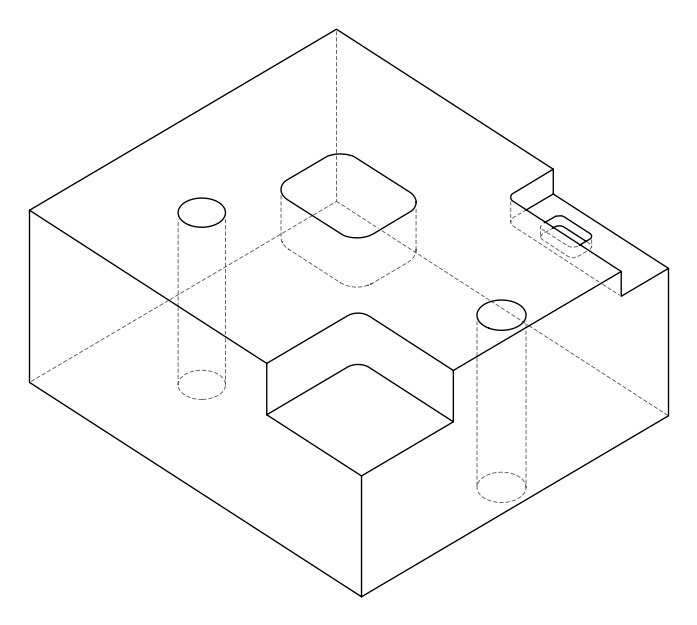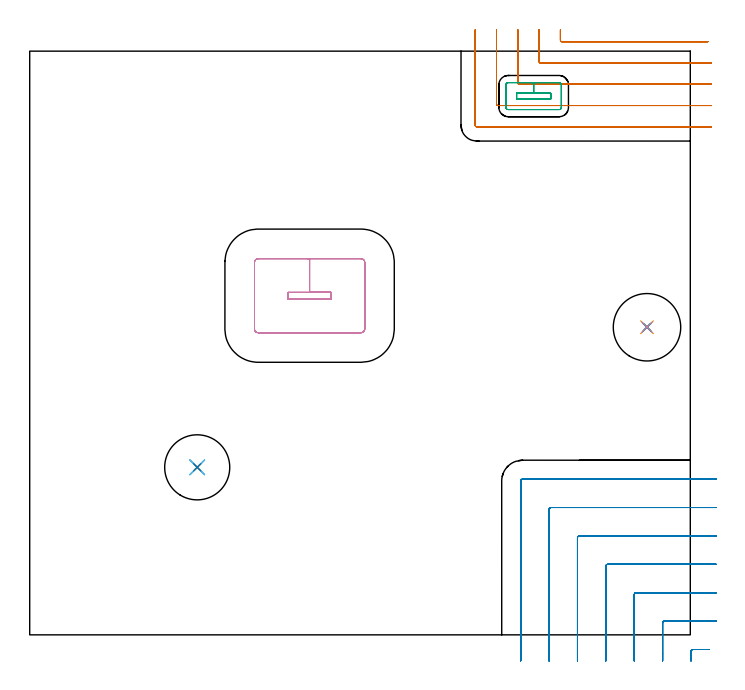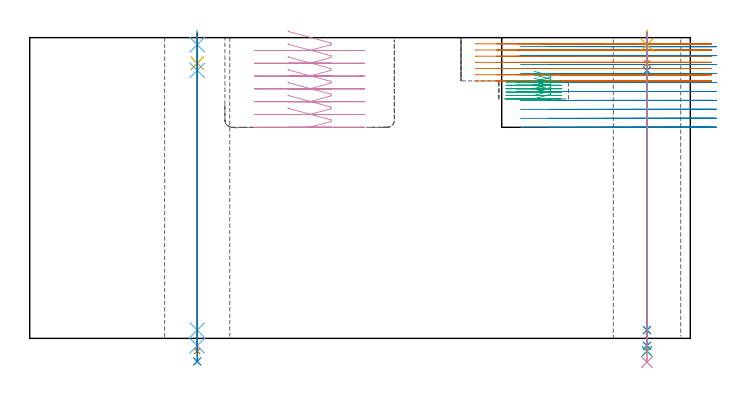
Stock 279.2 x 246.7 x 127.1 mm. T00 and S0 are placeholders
(PLAN: 14 operations, 12 tool changes, 31.3 min)
(1 MILL_CORNER_NOTCH_RECTANGULAR | CORNER_NOTCH_RECTANGULAR | NXT0201_011 | Follow Part, ap 3, ae 75% | 8.16 min | 67216 mm3)
(2 MILL_CORNER_NOTCH_RECTANGULAR_1 | CORNER_NOTCH_RECTANGULAR_1 | NXT0201_012 | Follow Part, ap 4, ae 75% | 13.98 min | 222305 mm3)
(3 MILL_RECTANGULAR_POCKET | POCKET_RECTANGULAR_STRAIGHT | UGT0201_014 | Follow Part, ap 1.5, ae 75% | 1.71 min | 3796 mm3)
(4 MILL_RECTANGULAR_POCKET_1 | POCKET_RECTANGULAR_STRAIGHT_1 | NXT0201_007 | Follow Part, ap 6.25, ae 75% | 3.87 min | 145811 mm3)
(5 SPOT_DRILL | STEP1HOLE | NXT0321_9005460120000 | 0.05 min | 190 mm3)
(6 SPOT_DRILL_1 | STEP1HOLE_1 | NXT0321_9005460120000 | 0.05 min | 160 mm3)
(7 DRILL_BLIND_HOLE_INTO_CENTER | STEP1HOLE | UGT0301_192 | 0.05 min | 284 mm3)
(8 GUN_DRILL_THROUGH_HOLE | STEP1HOLE | UGT0307_003 | 0.59 min | 4528 mm3)
(9 SPADE_DRILL_TO_ENLARGE_THROUGH_HOLE | STEP1HOLE | UGT0306_008 | 0.54 min | 25554 mm3)
(10 DRILL_TO_ENLARGE_THROUGH_HOLE | STEP1HOLE | UGT0301_392 | 0.56 min | 50484 mm3)
(11 DRILL_BLIND_HOLE_INTO_CENTER_1 | STEP1HOLE_1 | UGT0301_192 | 0.05 min | 306 mm3)
(12 GUN_DRILL_THROUGH_HOLE_1 | STEP1HOLE_1 | UGT0307_003 | 0.59 min | 4509 mm3)
(13 SPADE_DRILL_TO_ENLARGE_THROUGH_HOLE_1 | STEP1HOLE_1 | UGT0306_008 | 0.54 min | 25561 mm3)
(14 DRILL_TO_ENLARGE_THROUGH_HOLE_1 | STEP1HOLE_1 | UGT0301_390 | 0.56 min | 44919 mm3)
(TOOL NXT0201_011 | ENDMILL 12mm [2P460-1200-NA 1630] | D12 FL38 Z6)
(TOOL NXT0201_012 | ENDMILL 16mm [2P460-1600-NA 1630] | D16 FL38 Z6)
(TOOL UGT0201_014 | End mill 6 mm | D6 FL24 Z4)
(TOOL NXT0201_007 | ENDMILL 25mm [R216.25-25050GCK54P 1620] | D25 R3 FL54 Z5)
(TOOL NXT0321_9005460120000 | NC Spot Drill, 142deg, 12mm, Carbide, Uncoated | D12 PA142 FL30 Z2)
(TOOL UGT0301_192 | Twist Drill 7.2 mm | D7.2 PA118 FL66 Z2)
(TOOL UGT0307_003 | Gun Drill 7 mm | D7 PA130 FL24 Z1)
(TOOL UGT0306_008 | Spade Drill 17.5mm | D17.5 PA132 FL10 Z2)
(TOOL UGT0301_392 | Twist Drill 28.5 mm | D28.5 PA118 FL165 Z2)
(TOOL UGT0301_390 | Twist Drill 27.5 mm | D27.5 PA118 FL165 Z2)
(OP 1 MILL_CORNER_NOTCH_RECTANGULAR)
G17 G21 G94 G90
T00 M6
G54
G17 G0 G90 X224.3 Y255.7 S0 M3
G43 Z137.1 H1
Z124.486
G94 G1 Y252.7 F250.
Y251.296 F500.
G3 X224.896 Y250.7 R0.6
G1 X283.672
X286.672 F250.
G0 Z137.1
X215.3 Y255.7
Z124.486
G1 Y252.7
Y242.296 F500.
G3 X215.896 Y241.7 R0.6
G1 X285.2
X288.2 F250.
G0 Z137.1
X206.3 Y255.7
Z124.486
G1 Y252.7
Y233.297 F500.
G3 X206.897 Y232.7 R0.6
G1 X285.2
X288.2 F250.
G0 Z137.1
X197.3 Y255.7
Z124.486
G1 Y252.7
Y224.297 F500.
G3 X197.897 Y223.7 R0.6
G1 X285.2
X288.2 F250.
G0 Z137.1
X188.3 Y255.7
Z124.486
G1 Y252.7
Y215.4 F500.
G3 X189. Y214.7 R0.7
G1 X285.2
X288.2 F250.
G0 Z137.1
X224.3 Y255.7
Z121.871
G1 Y252.7
Y251.296 F500.
G3 X224.896 Y250.7 R0.6
G1 X283.672
X286.672 F250.
G0 Z137.1
X215.3 Y255.7
Z121.871
G1 Y252.7
Y242.296 F500.
G3 X215.896 Y241.7 R0.6
G1 X285.2
X288.2 F250.
G0 Z137.1
X206.3 Y255.7
Z121.871
G1 Y252.7
Y233.297 F500.
G3 X206.897 Y232.7 R0.6
G1 X285.2
X288.2 F250.
G0 Z137.1
X197.3 Y255.7
Z121.871
G1 Y252.7
Y224.297 F500.
G3 X197.897 Y223.7 R0.6
G1 X285.2
X288.2 F250.
G0 Z137.1
X188.3 Y255.7
Z121.871
G1 Y252.7
Y215.4 F500.
G3 X189. Y214.7 R0.7
G1 X285.2
X288.2 F250.
G0 Z137.1
X224.3 Y255.7
Z119.257
G1 Y252.7
Y251.296 F500.
G3 X224.896 Y250.7 R0.6
G1 X283.672
X286.672 F250.
G0 Z137.1
X215.3 Y255.7
Z119.257
G1 Y252.7
Y242.296 F500.
G3 X215.896 Y241.7 R0.6
G1 X285.2
X288.2 F250.
G0 Z137.1
X206.3 Y255.7
Z119.257
G1 Y252.7
Y233.297 F500.
G3 X206.897 Y232.7 R0.6
G1 X285.2
X288.2 F250.
G0 Z137.1
X197.3 Y255.7
Z119.257
G1 Y252.7
Y224.297 F500.
G3 X197.897 Y223.7 R0.6
G1 X285.2
X288.2 F250.
G0 Z137.1
X188.3 Y255.7
Z119.257
G1 Y252.7
Y215.4 F500.
G3 X189. Y214.7 R0.7
G1 X285.2
X288.2 F250.
G0 Z137.1
X224.3 Y255.7
Z116.643
G1 Y252.7
Y251.296 F500.
G3 X224.896 Y250.7 R0.6
G1 X283.672
X286.672 F250.
G0 Z137.1
X215.3 Y255.7
Z116.643
G1 Y252.7
Y242.296 F500.
G3 X215.896 Y241.7 R0.6
G1 X285.2
X288.2 F250.
G0 Z137.1
X206.3 Y255.7
Z116.643
G1 Y252.7
Y233.297 F500.
G3 X206.897 Y232.7 R0.6
G1 X285.2
X288.2 F250.
G0 Z137.1
X197.3 Y255.7
Z116.643
G1 Y252.7
Y224.297 F500.
G3 X197.897 Y223.7 R0.6
G1 X285.2
X288.2 F250.
G0 Z137.1
X188.3 Y255.7
Z116.643
G1 Y252.7
Y215.4 F500.
G3 X189. Y214.7 R0.7
G1 X285.2
X288.2 F250.
G0 Z137.1
X224.3 Y255.7
Z114.029
G1 Y252.7
Y251.296 F500.
G3 X224.896 Y250.7 R0.6
G1 X283.672
X286.672 F250.
G0 Z137.1
X215.3 Y255.7
Z114.029
G1 Y252.7
Y242.296 F500.
G3 X215.896 Y241.7 R0.6
G1 X285.2
X288.2 F250.
G0 Z137.1
X206.3 Y255.7
Z114.029
G1 Y252.7
Y233.297 F500.
G3 X206.897 Y232.7 R0.6
G1 X285.2
X288.2 F250.
G0 Z137.1
X197.3 Y255.7
Z114.029
G1 Y252.7
Y224.297 F500.
G3 X197.897 Y223.7 R0.6
G1 X285.2
X288.2 F250.
G0 Z137.1
X188.3 Y255.7
Z114.029
G1 Y252.7
Y215.4 F500.
G3 X189. Y214.7 R0.7
G1 X285.2
X288.2 F250.
G0 Z137.1
X224.3 Y255.7
Z111.414
G1 Y252.7
Y251.296 F500.
G3 X224.896 Y250.7 R0.6
G1 X283.672
X286.672 F250.
G0 Z137.1
X215.3 Y255.7
Z111.414
G1 Y252.7
Y242.296 F500.
G3 X215.896 Y241.7 R0.6
G1 X285.2
X288.2 F250.
G0 Z137.1
X206.3 Y255.7
Z111.414
G1 Y252.7
Y233.297 F500.
G3 X206.897 Y232.7 R0.6
G1 X285.2
X288.2 F250.
G0 Z137.1
X197.3 Y255.7
Z111.414
G1 Y252.7
Y224.297 F500.
G3 X197.897 Y223.7 R0.6
G1 X285.2
X288.2 F250.
G0 Z137.1
X188.3 Y255.7
Z111.414
G1 Y252.7
Y215.4 F500.
G3 X189. Y214.7 R0.7
G1 X285.2
X288.2 F250.
G0 Z137.1
X224.3 Y255.7
Z108.8
G1 Y252.7
Y251.296 F500.
G3 X224.896 Y250.7 R0.6
G1 X283.672
X286.672 F250.
G0 Z137.1
X215.3 Y255.7
Z108.8
G1 Y252.7
Y242.296 F500.
G3 X215.896 Y241.7 R0.6
G1 X285.2
X288.2 F250.
G0 Z137.1
X206.3 Y255.7
Z108.8
G1 Y252.7
Y233.297 F500.
G3 X206.897 Y232.7 R0.6
G1 X285.2
X288.2 F250.
G0 Z137.1
X197.3 Y255.7
Z108.8
G1 Y252.7
Y224.297 F500.
G3 X197.897 Y223.7 R0.6
G1 X285.2
X288.2 F250.
G0 Z137.1
X188.3 Y255.7
Z108.8
G1 Y252.7
Y215.4 F500.
G3 X189. Y214.7 R0.7
G1 X285.2
X288.2 F250.
G0 Z137.1
M5
M2
(OP 2 MILL_CORNER_NOTCH_RECTANGULAR_1)
G17 G21 G94 G90
T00 M6
G54
G17 G0 G90 X287.256 Y-6.2 S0 M3
G43 Z137.1 H1
Z123.31
G94 G1 X284.256 F250.
X280.295
G3 X279.5 Y-6.995 R0.8
G1 Y-7.994
Y-10.994
G0 Z137.1
X290.2 Y5.8
Z123.31
G1 X287.2
X268.295 F500.
G3 X267.5 Y5.005 R0.8
G1 Y-8.
Y-11. F250.
G0 Z137.1
X290.2 Y17.8
Z123.31
G1 X287.2
X256.295 F500.
G3 X255.5 Y17.005 R0.8
G1 Y-8.
Y-11. F250.
G0 Z137.1
X290.2 Y29.8
Z123.31
G1 X287.2
X244.296 F500.
G3 X243.5 Y29.004 R0.8
G1 Y-8.
Y-11. F250.
G0 Z137.1
X290.2 Y41.8
Z123.31
G1 X287.2
X232.296 F500.
G3 X231.5 Y41.004 R0.8
G1 Y-8.
Y-11. F250.
G0 Z137.1
X290.2 Y53.8
Z123.31
G1 X287.2
X220.296 F500.
G3 X219.5 Y53.004 R0.8
G1 Y-8.
Y-11. F250.
G0 Z137.1
X290.2 Y65.8
Z123.31
G1 X287.2
X208.296 F500.
G3 X207.5 Y65.004 R0.8
G1 Y-8.
Y-11. F250.
G0 Z137.1
X287.256 Y-6.2
Z119.52
G1 X284.256
X280.295
G3 X279.5 Y-6.995 R0.8
G1 Y-7.994
Y-10.994
G0 Z137.1
X290.2 Y5.8
Z119.52
G1 X287.2
X268.295 F500.
G3 X267.5 Y5.005 R0.8
G1 Y-8.
Y-11. F250.
G0 Z137.1
X290.2 Y17.8
Z119.52
G1 X287.2
X256.296 F500.
G3 X255.5 Y17.004 R0.8
G1 Y-8.
Y-11. F250.
G0 Z137.1
X290.2 Y29.8
Z119.52
G1 X287.2
X244.296 F500.
G3 X243.5 Y29.004 R0.8
G1 Y-8.
Y-11. F250.
G0 Z137.1
X290.2 Y41.8
Z119.52
G1 X287.2
X232.296 F500.
G3 X231.5 Y41.004 R0.8
G1 Y-8.
Y-11. F250.
G0 Z137.1
X290.2 Y53.8
Z119.52
G1 X287.2
X220.296 F500.
G3 X219.5 Y53.004 R0.8
G1 Y-8.
Y-11. F250.
G0 Z137.1
X290.2 Y65.8
Z119.52
G1 X287.2
X208.296 F500.
G3 X207.5 Y65.004 R0.8
G1 Y-8.
Y-11. F250.
G0 Z137.1
X287.256 Y-6.2
Z115.73
G1 X284.256
X280.295
G3 X279.5 Y-6.995 R0.8
G1 Y-7.994
Y-10.994
G0 Z137.1
X290.2 Y5.8
Z115.73
G1 X287.2
X268.295 F500.
G3 X267.5 Y5.005 R0.8
G1 Y-8.
Y-11. F250.
G0 Z137.1
X290.2 Y17.8
Z115.73
G1 X287.2
X256.296 F500.
G3 X255.5 Y17.004 R0.8
G1 Y-8.
Y-11. F250.
G0 Z137.1
X290.2 Y29.8
Z115.73
G1 X287.2
X244.296 F500.
G3 X243.5 Y29.004 R0.8
G1 Y-8.
Y-11. F250.
G0 Z137.1
X290.2 Y41.8
Z115.73
G1 X287.2
X232.296 F500.
G3 X231.5 Y41.004 R0.8
G1 Y-8.
Y-11. F250.
G0 Z137.1
X290.2 Y53.8
Z115.73
G1 X287.2
X220.296 F500.
G3 X219.5 Y53.004 R0.8
G1 Y-8.
Y-11. F250.
G0 Z137.1
X290.2 Y65.8
Z115.73
G1 X287.2
X208.296 F500.
G3 X207.5 Y65.004 R0.8
G1 Y-8.
Y-11. F250.
G0 Z137.1
X287.256 Y-6.2
Z111.94
G1 X284.256
X280.295
G3 X279.5 Y-6.995 R0.8
G1 Y-7.994
Y-10.994
G0 Z137.1
X290.2 Y5.8
Z111.94
G1 X287.2
X268.295 F500.
G3 X267.5 Y5.005 R0.8
G1 Y-8.
Y-11. F250.
G0 Z137.1
X290.2 Y17.8
Z111.94
G1 X287.2
X256.296 F500.
G3 X255.5 Y17.004 R0.8
G1 Y-8.
Y-11. F250.
G0 Z137.1
X290.2 Y29.8
Z111.94
G1 X287.2
X244.296 F500.
G3 X243.5 Y29.004 R0.8
G1 Y-8.
Y-11. F250.
G0 Z137.1
X290.2 Y41.8
Z111.94
G1 X287.2
X232.296 F500.
G3 X231.5 Y41.004 R0.8
G1 Y-8.
Y-11. F250.
G0 Z137.1
X290.2 Y53.8
Z111.94
G1 X287.2
X220.296 F500.
G3 X219.5 Y53.004 R0.8
G1 Y-8.
Y-11. F250.
G0 Z137.1
X290.2 Y65.8
Z111.94
G1 X287.2
X208.296 F500.
G3 X207.5 Y65.004 R0.8
G1 Y-8.
Y-11. F250.
G0 Z137.1
X287.256 Y-6.2
Z108.15
G1 X284.256
X280.295
G3 X279.5 Y-6.995 R0.8
G1 Y-7.994
Y-10.994
G0 Z137.1
X290.2 Y5.8
Z108.15
G1 X287.2
X268.295 F500.
G3 X267.5 Y5.005 R0.8
G1 Y-8.
Y-11. F250.
G0 Z137.1
X290.2 Y17.8
Z108.15
G1 X287.2
X256.295 F500.
G3 X255.5 Y17.005 R0.8
G1 Y-8.
Y-11. F250.
G0 Z137.1
X290.2 Y29.8
Z108.15
G1 X287.2
X244.296 F500.
G3 X243.5 Y29.004 R0.8
G1 Y-8.
Y-11. F250.
G0 Z137.1
X290.2 Y41.8
Z108.15
G1 X287.2
X232.296 F500.
G3 X231.5 Y41.004 R0.8
G1 Y-8.
Y-11. F250.
G0 Z137.1
X290.2 Y53.8
Z108.15
G1 X287.2
X220.296 F500.
G3 X219.5 Y53.004 R0.8
G1 Y-8.
Y-11. F250.
G0 Z137.1
X290.2 Y65.8
Z108.15
G1 X287.2
X208.296 F500.
G3 X207.5 Y65.004 R0.8
G1 Y-8.
Y-11. F250.
G0 Z137.1
X287.256 Y-6.2
Z104.36
G1 X284.256
X280.295
G3 X279.5 Y-6.995 R0.8
G1 Y-7.994
Y-10.994
G0 Z137.1
X290.2 Y5.8
Z104.36
G1 X287.2
X268.295 F500.
G3 X267.5 Y5.005 R0.8
G1 Y-8.
Y-11. F250.
G0 Z137.1
X290.2 Y17.8
Z104.36
G1 X287.2
X256.295 F500.
G3 X255.5 Y17.005 R0.8
G1 Y-8.
Y-11. F250.
G0 Z137.1
X290.2 Y29.8
Z104.36
G1 X287.2
X244.296 F500.
G3 X243.5 Y29.004 R0.8
G1 Y-8.
Y-11. F250.
G0 Z137.1
X290.2 Y41.8
Z104.36
G1 X287.2
X232.296 F500.
G3 X231.5 Y41.004 R0.8
G1 Y-8.
Y-11. F250.
G0 Z137.1
X290.2 Y53.8
Z104.36
G1 X287.2
X220.296 F500.
G3 X219.5 Y53.004 R0.8
G1 Y-8.
Y-11. F250.
G0 Z137.1
X290.2 Y65.8
Z104.36
G1 X287.2
X208.296 F500.
G3 X207.5 Y65.004 R0.8
G1 Y-8.
Y-11. F250.
G0 Z137.1
X287.256 Y-6.2
Z100.57
G1 X284.256
X280.295
G3 X279.5 Y-6.995 R0.8
G1 Y-7.994
Y-10.994
G0 Z137.1
X290.2 Y5.8
Z100.57
G1 X287.2
X268.295 F500.
G3 X267.5 Y5.005 R0.8
G1 Y-8.
Y-11. F250.
G0 Z137.1
X290.2 Y17.8
Z100.57
G1 X287.2
X256.295 F500.
G3 X255.5 Y17.005 R0.8
G1 Y-8.
Y-11. F250.
G0 Z137.1
X290.2 Y29.8
Z100.57
G1 X287.2
X244.296 F500.
G3 X243.5 Y29.004 R0.8
G1 Y-8.
Y-11. F250.
G0 Z137.1
X290.2 Y41.8
Z100.57
G1 X287.2
X232.296 F500.
G3 X231.5 Y41.004 R0.8
G1 Y-8.
Y-11. F250.
G0 Z137.1
X290.2 Y53.8
Z100.57
G1 X287.2
X220.296 F500.
G3 X219.5 Y53.004 R0.8
G1 Y-8.
Y-11. F250.
G0 Z137.1
X290.2 Y65.8
Z100.57
G1 X287.2
X208.296 F500.
G3 X207.5 Y65.004 R0.8
G1 Y-8.
Y-11. F250.
G0 Z137.1
X287.256 Y-6.2
Z96.78
G1 X284.256
X280.295
G3 X279.5 Y-6.995 R0.8
G1 Y-7.994
Y-10.994
G0 Z137.1
X290.2 Y5.8
Z96.78
G1 X287.2
X268.295 F500.
G3 X267.5 Y5.005 R0.8
G1 Y-8.
Y-11. F250.
G0 Z137.1
X290.2 Y17.8
Z96.78
G1 X287.2
X256.295 F500.
G3 X255.5 Y17.005 R0.8
G1 Y-8.
Y-11. F250.
G0 Z137.1
X290.2 Y29.8
Z96.78
G1 X287.2
X244.296 F500.
G3 X243.5 Y29.004 R0.8
G1 Y-8.
Y-11. F250.
G0 Z137.1
X290.2 Y41.8
Z96.78
G1 X287.2
X232.296 F500.
G3 X231.5 Y41.004 R0.8
G1 Y-8.
Y-11. F250.
G0 Z137.1
X290.2 Y53.8
Z96.78
G1 X287.2
X220.296 F500.
G3 X219.5 Y53.004 R0.8
G1 Y-8.
Y-11. F250.
G0 Z137.1
X290.2 Y65.8
Z96.78
G1 X287.2
X208.296 F500.
G3 X207.5 Y65.004 R0.8
G1 Y-8.
Y-11. F250.
G0 Z137.1
X287.256 Y-6.2
Z92.99
G1 X284.256
X280.295
G3 X279.5 Y-6.995 R0.8
G1 Y-7.994
Y-10.994
G0 Z137.1
X290.2 Y5.8
Z92.99
G1 X287.2
X268.295 F500.
G3 X267.5 Y5.005 R0.8
G1 Y-8.
Y-11. F250.
G0 Z137.1
X290.2 Y17.8
Z92.99
G1 X287.2
X256.295 F500.
G3 X255.5 Y17.005 R0.8
G1 Y-8.
Y-11. F250.
G0 Z137.1
X290.2 Y29.8
Z92.99
G1 X287.2
X244.296 F500.
G3 X243.5 Y29.004 R0.8
G1 Y-8.
Y-11. F250.
G0 Z137.1
X290.2 Y41.8
Z92.99
G1 X287.2
X232.296 F500.
G3 X231.5 Y41.004 R0.8
G1 Y-8.
Y-11. F250.
G0 Z137.1
X290.2 Y53.8
Z92.99
G1 X287.2
X220.296 F500.
G3 X219.5 Y53.004 R0.8
G1 Y-8.
Y-11. F250.
G0 Z137.1
X290.2 Y65.8
Z92.99
G1 X287.2
X208.296 F500.
G3 X207.5 Y65.004 R0.8
G1 Y-8.
Y-11. F250.
G0 Z137.1
X287.256 Y-6.2
Z89.2
G1 X284.256
X280.295
G3 X279.5 Y-6.995 R0.8
G1 Y-7.994
Y-10.994
G0 Z137.1
X290.2 Y5.8
Z89.2
G1 X287.2
X268.295 F500.
G3 X267.5 Y5.005 R0.8
G1 Y-8.
Y-11. F250.
G0 Z137.1
X290.2 Y17.8
Z89.2
G1 X287.2
X256.295 F500.
G3 X255.5 Y17.005 R0.8
G1 Y-8.
Y-11. F250.
G0 Z137.1
X290.2 Y29.8
Z89.2
G1 X287.2
X244.296 F500.
G3 X243.5 Y29.004 R0.8
G1 Y-8.
Y-11. F250.
G0 Z137.1
X290.2 Y41.8
Z89.2
G1 X287.2
X232.296 F500.
G3 X231.5 Y41.004 R0.8
G1 Y-8.
Y-11. F250.
G0 Z137.1
X290.2 Y53.8
Z89.2
G1 X287.2
X220.296 F500.
G3 X219.5 Y53.004 R0.8
G1 Y-8.
Y-11. F250.
G0 Z137.1
X290.2 Y65.8
Z89.2
G1 X287.2
X208.296 F500.
G3 X207.5 Y65.004 R0.8
G1 Y-8.
Y-11. F250.
G0 Z137.1
M5
M2
(OP 3 MILL_RECTANGULAR_POCKET)
G17 G21 G94 G90
T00 M6
G54
G17 G0 G90 X213.234 Y226.5 S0 M3
G43 Z137.1 H0
Z112.833
G94 G1 X220.2 Z110.967 F250.
Y228.9 Z110.324
X213. Z108.394
X205.8 F500.
Y226.5
X220.2
Y228.9
X213.
Y233.4
X202.2
G3 X201.3 Y232.5 R0.9
G1 Y222.9
G3 X202.2 Y222. R0.9
G1 X223.8
G3 X224.7 Y222.9 R0.9
G1 Y232.5
G3 X223.8 Y233.4 R0.9
G1 X213.
X212.
G0 X213.234 Y226.5 Z111.394
G1 X220.2 Z109.528 F250.
Y228.9 Z108.885
X213. Z106.956
X205.8 F500.
Y226.5
X220.2
Y228.9
X213.
Y233.4
X202.2
G3 X201.3 Y232.5 R0.9
G1 Y222.9
G3 X202.2 Y222. R0.9
G1 X223.8
G3 X224.7 Y222.9 R0.9
G1 Y232.5
G3 X223.8 Y233.4 R0.9
G1 X213.
X212.
G0 X213.234 Y226.5 Z109.956
G1 X220.2 Z108.089 F250.
Y228.9 Z107.446
X213. Z105.517
X205.8 F500.
Y226.5
X220.2
Y228.9
X213.
Y233.4
X202.2
G3 X201.3 Y232.5 R0.9
G1 Y222.9
G3 X202.2 Y222. R0.9
G1 X223.8
G3 X224.7 Y222.9 R0.9
G1 Y232.5
G3 X223.8 Y233.4 R0.9
G1 X213.
X212.
G0 X213.234 Y226.5 Z108.517
G1 X220.2 Z106.65 F250.
Y228.9 Z106.007
X213. Z104.078
X205.8 F500.
Y226.5
X220.2
Y228.9
X213.
Y233.4
X202.2
G3 X201.3 Y232.5 R0.9
G1 Y222.9
G3 X202.2 Y222. R0.9
G1 X223.8
G3 X224.7 Y222.9 R0.9
G1 Y232.5
G3 X223.8 Y233.4 R0.9
G1 X213.
X212.
G0 X213.234 Y226.5 Z107.078
G1 X220.2 Z105.211 F250.
Y228.9 Z104.568
X213. Z102.639
X205.8 F500.
Y226.5
X220.2
Y228.9
X213.
Y233.4
X202.2
G3 X201.3 Y232.5 R0.9
G1 Y222.9
G3 X202.2 Y222. R0.9
G1 X223.8
G3 X224.7 Y222.9 R0.9
G1 Y232.5
G3 X223.8 Y233.4 R0.9
G1 X213.
X212.
G0 X213.234 Y226.5 Z105.639
G1 X220.2 Z103.772 F250.
Y228.9 Z103.129
X213. Z101.2
X205.8 F500.
Y226.5
X220.2
Y228.9
X213.
Y233.4
X202.2
G3 X201.3 Y232.5 R0.9
G1 Y222.9
G3 X202.2 Y222. R0.9
G1 X223.8
G3 X224.7 Y222.9 R0.9
G1 Y232.5
G3 X223.8 Y233.4 R0.9
G1 X213.
X212.
G0 Z137.1
M5
M2
(OP 4 MILL_RECTANGULAR_POCKET_1)
G17 G21 G94 G90
T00 M6
G54
G17 G0 G90 X109.25 Y143.402 S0 M3
G43 Z137.1 H1
Z130.1
G94 G1 Y141.95 Z129.711 F250.
X127.35 Z124.861
Y144.75 Z124.111
X118.3 Z121.686
X109.25 F500.
Y141.95
X127.35
Y144.75
X118.3
Y159.
X96.6
G3 X95. Y157.4 R1.6
G1 Y129.3
G3 X96.6 Y127.7 R1.6
G1 X140.
G3 X141.6 Y129.3 R1.6
G1 Y157.4
G3 X140. Y159. R1.6
G1 X118.3
X117.3
G0 X109.25 Y143.402 Z124.686
G1 Y141.95 Z124.296 F250.
X127.35 Z119.447
Y144.75 Z118.696
X118.3 Z116.271
X109.25 F500.
Y141.95
X127.35
Y144.75
X118.3
Y159.
X96.6
G3 X95. Y157.4 R1.6
G1 Y129.3
G3 X96.6 Y127.7 R1.6
G1 X140.
G3 X141.6 Y129.3 R1.6
G1 Y157.4
G3 X140. Y159. R1.6
G1 X118.3
X117.3
G0 X109.25 Y143.402 Z119.271
G1 Y141.95 Z118.882 F250.
X127.35 Z114.032
Y144.75 Z113.282
X118.3 Z110.857
X109.25 F500.
Y141.95
X127.35
Y144.75
X118.3
Y159.
X96.6
G3 X95. Y157.4 R1.6
G1 Y129.3
G3 X96.6 Y127.7 R1.6
G1 X140.
G3 X141.6 Y129.3 R1.6
G1 Y157.4
G3 X140. Y159. R1.6
G1 X118.3
X117.3
G0 X109.25 Y143.402 Z113.857
G1 Y141.95 Z113.468 F250.
X127.35 Z108.618
Y144.75 Z107.868
X118.3 Z105.443
X109.25 F500.
Y141.95
X127.35
Y144.75
X118.3
Y159.
X96.6
G3 X95. Y157.4 R1.6
G1 Y129.3
G3 X96.6 Y127.7 R1.6
G1 X140.
G3 X141.6 Y129.3 R1.6
G1 Y157.4
G3 X140. Y159. R1.6
G1 X118.3
X117.3
G0 X109.25 Y143.402 Z108.443
G1 Y141.95 Z108.054 F250.
X127.35 Z103.204
Y144.75 Z102.453
X118.3 Z100.029
X109.25 F500.
Y141.95
X127.35
Y144.75
X118.3
Y159.
X96.6
G3 X95. Y157.4 R1.6
G1 Y129.3
G3 X96.6 Y127.7 R1.6
G1 X140.
G3 X141.6 Y129.3 R1.6
G1 Y157.4
G3 X140. Y159. R1.6
G1 X118.3
X117.3
G0 X109.25 Y143.402 Z103.029
G1 Y141.95 Z102.639 F250.
X127.35 Z97.789
Y144.75 Z97.039
X118.3 Z94.614
X109.25 F500.
Y141.95
X127.35
Y144.75
X118.3
Y159.
X96.6
G3 X95. Y157.4 R1.6
G1 Y129.3
G3 X96.6 Y127.7 R1.6
G1 X140.
G3 X141.6 Y129.3 R1.6
G1 Y157.4
G3 X140. Y159. R1.6
G1 X118.3
X117.3
G0 X109.25 Y143.402 Z97.614
G1 Y141.95 Z97.225 F250.
X127.35 Z92.375
Y144.75 Z91.625
X118.3 Z89.2
X109.25 F500.
Y141.95
X127.35
Y144.75
X118.3
Y159.
X96.6
G3 X95. Y157.4 R1.6
G1 Y129.3
G3 X96.6 Y127.7 R1.6
G1 X140.
G3 X141.6 Y129.3 R1.6
G1 Y157.4
G3 X140. Y159. R1.6
G1 X118.3
X117.3
G0 Z137.1
M5
M2
(OP 5 SPOT_DRILL)
G17 G21 G94 G90
T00 M6
G54
G17 G0 G90 X260.9 Y130. S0 M3
G43 Z137.1 H0
G94 G81 G98 Z124.1 F250. R130.1
G80
M5
M2
(OP 6 SPOT_DRILL_1)
G17 G21 G94 G90
T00 M6
G54
G17 G0 G90 X70.8 Y70.8 S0 M3
G43 Z137.1 H0
G94 G81 G98 Z124.1 F250. R130.1
G80
M5
M2
(OP 7 DRILL_BLIND_HOLE_INTO_CENTER)
G17 G21 G94 G90
T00 M6
G54
G17 G0 G90 X260.9 Y130. S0 M3
G43 Z137.1 H0
G94 G81 G98 Z116.3 F250. R129.1
G80
M5
M2
(OP 8 GUN_DRILL_THROUGH_HOLE)
G17 G21 G94 G90
T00 M6
G54
G17 G0 G90 X260.9 Y130. M8
G43 Z137.1 H0
Z125.243
S716 M3
G94 G1 Z113.271 F125. M26
G4 X.084
Z3.5 F250.
G4 X.084
Z-3.132 F125.
G4 X.084
M5
M9
G0 Z125.243
Z137.1
M2
(OP 9 SPADE_DRILL_TO_ENLARGE_THROUGH_HOLE)
G17 G21 G94 G90
T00 M6
G54
G17 G0 G90 X260.9 Y130. S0 M3
G43 Z137.1 H0
G94 G73 G98 Z-5.396 F250. Q16.562 R129.1
G80
M5
M2
(OP 10 DRILL_TO_ENLARGE_THROUGH_HOLE)
G17 G21 G94 G90
T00 M6
G54
G17 G0 G90 X260.9 Y130. S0 M3
G43 Z137.1 H0
G94 G73 G98 Z-10.062 F250. Q27.432 R129.1
G80
M5
M2
(OP 11 DRILL_BLIND_HOLE_INTO_CENTER_1)
G17 G21 G94 G90
T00 M6
G54
G17 G0 G90 X70.8 Y70.8 S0 M3
G43 Z137.1 H0
G94 G81 G98 Z116.3 F250. R129.1
G80
M5
M2
(OP 12 GUN_DRILL_THROUGH_HOLE_1)
G17 G21 G94 G90
T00 M6
G54
G17 G0 G90 X70.8 Y70.8 M8
G43 Z137.1 H0
Z125.003
S716 M3
G94 G1 Z113.271 F125. M26
G4 X.084
Z3.5 F250.
G4 X.084
Z-3.132 F125.
G4 X.084
M5
M9
G0 Z125.003
Z137.1
M2
(OP 13 SPADE_DRILL_TO_ENLARGE_THROUGH_HOLE_1)
G17 G21 G94 G90
T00 M6
G54
G17 G0 G90 X70.8 Y70.8 S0 M3
G43 Z137.1 H0
G94 G73 G98 Z-5.396 F250. Q16.562 R129.1
G80
M5
M2
(OP 14 DRILL_TO_ENLARGE_THROUGH_HOLE_1)
G17 G21 G94 G90
T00 M6
G54
G17 G0 G90 X70.8 Y70.8 S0 M3
G43 Z137.1 H0
G94 G73 G98 Z-9.762 F250. Q27.372 R129.1
G80
M5
M2
